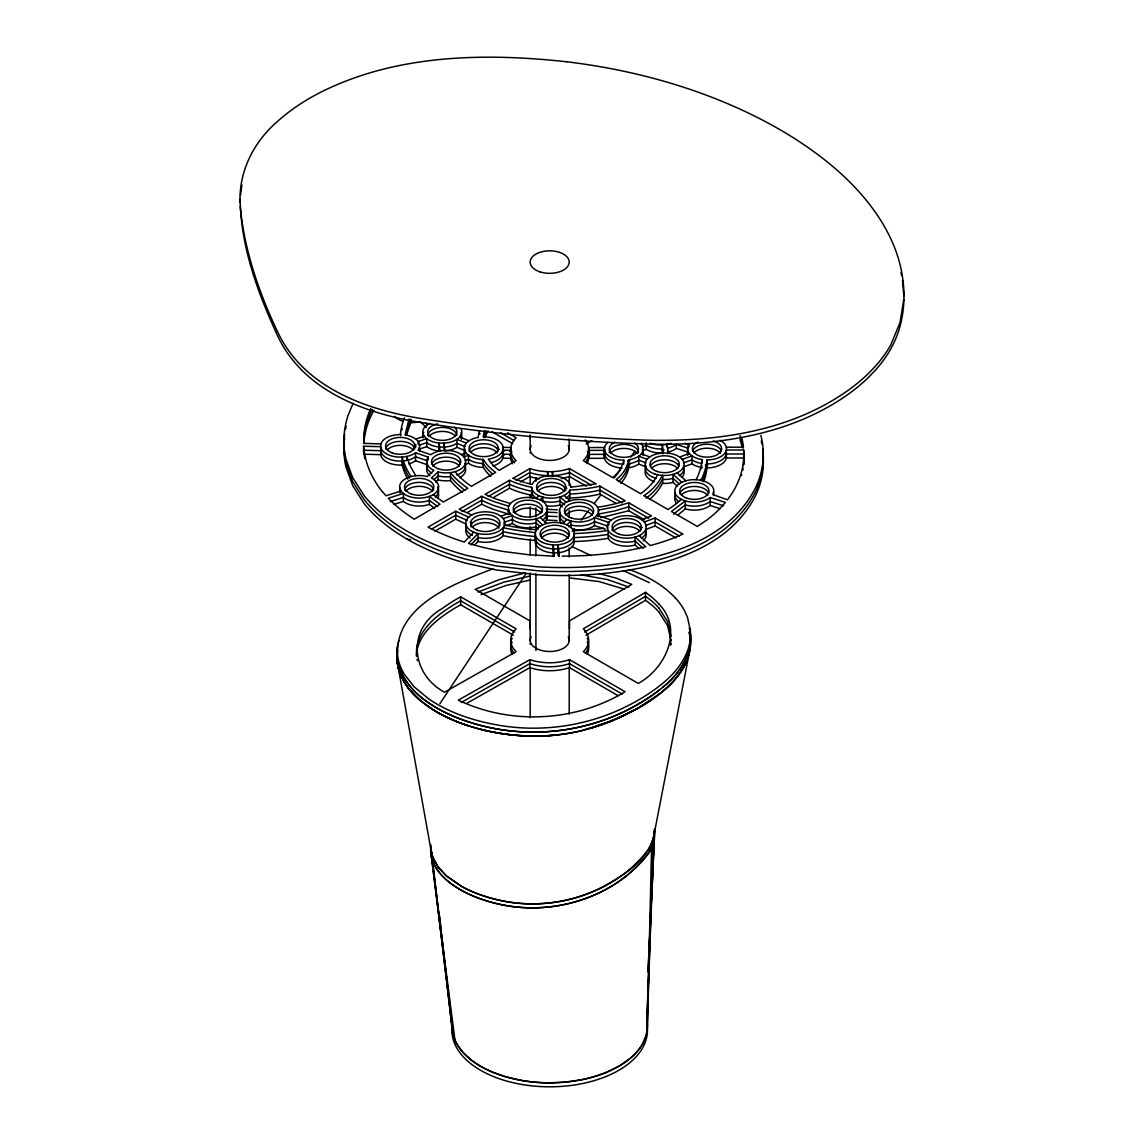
<?xml version="1.0" encoding="UTF-8"?>
<svg xmlns="http://www.w3.org/2000/svg" width="1144" height="1144" viewBox="0 0 1144 1144"><rect width="100%" height="100%" fill="white"/><g stroke="black" fill="none" stroke-linecap="round" stroke-linejoin="round"><path stroke-width="1.5" d="M654.654 830.716L650.378 920.377M654.611 829.757L653.939 839.238A117.174 67.653 0 0 1 648.605 853.095C615.415 897.01 553.939 916.344 500.614 904.418A109.381 63.149 0 0 1 484.57 900.214L480.766 898.941A111.111 64.15 0 0 1 461.103 890.161C450.078 883.783 439.153 875.417 433.776 863.52A97.669 56.399 0 0 1 430.859 846.031M647.361 1028.456L651.565 847.118M662.977 687.129C680.48 673.287 694.765 651.007 689.389 627.87C698.955 670.67 657.528 699.67 623.852 715.586C576.59 739.038 520.549 742.027 470.384 726.44A144.015 83.154 0 0 1 428.585 706.777L424.61 703.918M647.361 1024.538L653.095 842.728L648.076 986.829M646.961 1018.846L647.704 997.496M416.502 656.184C416.702 639.181 429.529 625.797 442.428 616.387A188.989 109.109 0 0 1 455.126 607.979L460.646 604.761L513.327 635.177M452.123 1023.022L451.966 1027.169A99.256 57.3 0 0 0 456.57 1043.528L462.762 1052.223L471.414 1060.188A99.256 57.3 0 0 0 491.791 1071.856L505.648 1076.79L520.763 1080.293A99.228 57.286 0 0 0 549.134 1082.825L565.365 1082.11L581.152 1079.807A99.299 57.329 0 0 0 606.678 1072.228L619.076 1066.136L629.529 1058.929A99.314 57.343 0 0 0 642.47 1044.129L646.303 1034.991L647.418 1025.61A99.242 57.3 0 0 0 647.032 1021.463M647.819 997.611L646.903 1020.62A97.941 56.542 0 0 1 645.945 1036.078A98.012 56.585 0 0 1 563.363 1082.31A97.912 56.528 0 0 1 503.975 1076.261A97.955 56.556 0 0 1 461.947 1051.222A97.941 56.542 0 0 1 452.423 1021.091M648.09 990.532L654.125 838.28A116.96 67.525 0 0 1 648.605 853.095C612.04 901.815 541.57 919.318 484.57 900.214A110.939 64.05 0 0 1 459.917 889.474C447.976 882.524 436.45 872.843 432.16 859.201A98.012 56.585 0 0 1 430.787 846.66M648.09 970.341L648.991 950.707M649.234 945.359L650.049 927.512M240.14 202.774C238.638 171.714 253.782 141.942 276.991 121.879A243.386 140.512 0 0 1 318.032 93.594C394.122 54.34 483.226 52.624 566.58 61.762M648.076 972.343L649.077 951.036M649.249 947.475L650.178 927.941M650.335 924.395L654.625 833.819M670.942 639.625L670.398 644.987M670.884 644.687L670.942 643.614M654.64 829.257L654.125 834.319A116.96 67.525 0 0 1 648.605 849.12C615.672 893.35 553.739 912.068 500.614 900.428A109.381 63.149 0 0 1 484.57 896.224A111.225 64.221 0 0 1 463.277 887.358L446.332 875.875L437.995 866.794L446.074 875.646L459.917 885.499A110.939 64.05 0 0 0 484.57 896.224L484.641 896.252M903.746 299.628L900.013 322.594L890.861 344.73A240.984 139.125 0 0 1 875.946 365.594L869.726 372.2A248.32 143.372 0 0 1 839.281 396.324C781.681 433.133 711.382 441.999 644.329 440.097C570.398 437.18 496.439 430.644 423.366 418.89C366.766 410.081 304.576 388.016 278.063 332.804C259.13 293.121 244.273 250.379 240.254 206.392M397.483 647.132C394.165 669.183 409.109 689.217 426.34 701.215A143.858 83.054 0 0 0 470.398 722.45C526.469 740.168 589.732 733.461 640.182 702.931A223.48 129.029 0 0 0 645.631 699.627C666.537 686.4 688.388 667.51 690.375 641.112M397.483 651.108C394.165 673.158 409.109 693.207 426.34 705.19A143.858 83.054 0 0 0 470.398 726.44C502.273 736.164 536.436 738.795 569.34 733.247M484.984 896.367C526.569 910.038 573.273 904.976 610.553 882.482C630.473 870.927 653.338 854.354 654.654 829.085M397.497 650.979L397.311 662.376L431.388 852.223M405.191 434.749L408.98 419.047M240.497 195.267L241.913 184.913M397.64 645.502C393.522 669.068 409.824 690.476 428.585 702.802A144.015 83.154 0 0 0 470.384 722.465C533.976 742.785 606.706 730.616 659.645 689.832M397.64 649.477C394.094 669.469 405.662 688.802 420.863 700.957M405.662 435.249L410.539 419.29M478.592 434.534L478.178 437.394A19.505 11.254 0 0 0 464.335 449.692A19.505 11.254 0 0 0 483.283 459.459L486.057 463.42A74.875 43.229 0 0 0 488.288 465.966A78.85 45.517 0 0 0 495.638 472.358L471.357 486.343A113.585 65.58 0 0 1 458.758 475.861A109.166 63.02 0 0 1 455.655 472.386L455.14 471.743M654.154 834.09L689.474 651.823M608.022 442.299A19.505 11.254 0 0 0 606.477 453.996A19.505 11.254 0 0 0 623.766 460.145L623.337 461.818A77.392 44.688 0 0 1 620.62 468.311A69.67 40.226 0 0 1 619.261 470.513L618.589 471.471A58.887 33.991 0 0 1 616.187 474.388L614.628 475.933A40.226 23.223 0 0 1 612.683 477.577L583.297 460.617A39.01 22.522 0 0 0 585.285 439.954M483.712 437.537L485.986 430.745M406.492 435.077L410.853 422.579L410.853 419.934M398.055 643.886L398.884 640.654M687.73 658.229L690.375 645.102L689.389 631.86L690.347 638.466M484.484 430.687L483.14 436.793A19.505 11.254 0 0 1 502.988 446.718A19.505 11.254 0 0 1 488.259 459.144L492.563 464.607A73.874 42.657 0 0 0 499.113 470.356L516.087 460.603A39.01 22.522 0 0 1 516.101 437.737L507.521 432.789M484.799 437.68L488.116 430.702M662.977 691.119C673.53 682.253 683.082 671.485 687.701 658.286A144.158 83.226 0 0 0 690.361 638.695L689.446 632.146M702.416 481.109L702.502 480.895A161.99 93.522 0 0 0 706.992 463.921A19.505 11.254 0 0 0 726.354 454.011L743.7 453.968M353.124 403.203L347.948 415.787A238.081 137.452 0 0 0 345.974 459.073L352.724 477.763L364.121 495.581A208.923 120.62 0 0 0 375.69 508.136A215.215 124.253 0 0 0 437.451 545.745L444.301 548.362A206.749 119.362 0 0 0 465.865 555.226L496.596 562.033L537.151 566.752A238.495 137.695 0 0 0 603.875 565.522C660.503 559.344 727.427 542.842 755.54 487.759A220.177 127.113 0 0 0 760.86 435.349M700.914 480.323L702.502 476.919A161.99 93.522 0 0 0 706.992 459.931A19.505 11.254 0 0 0 725.224 452.666A19.505 11.254 0 0 0 719.905 440.24M696.153 479.708L697.768 476.233A157.128 90.719 0 0 0 702.144 459.602L702.144 462.233M685.056 664.635C676.447 681.438 661.261 693.621 645.631 703.603A223.48 129.029 0 0 1 640.182 706.92L619.333 717.688L590.333 728.399M439.911 703.646L526.111 573.444M684.97 443.2L688.545 445.03A19.505 11.254 0 0 0 700.729 459.345L702.058 459.573M404.418 417.903A179.88 103.847 0 0 0 400.357 434.577A19.505 11.254 0 0 0 382.625 450.75A19.505 11.254 0 0 0 415.558 452.767L428.285 457.128L427.756 457.9A19.505 11.254 0 0 0 433.905 470.398L427.255 476.59L425.411 476.161A19.505 11.254 0 0 0 399.714 487.716A19.505 11.254 0 0 0 428.242 496.782A19.505 11.254 0 0 0 431.402 478.063L438.052 471.871L439.897 472.3A19.505 11.254 0 0 0 463.806 466.423A19.505 11.254 0 0 0 456.356 452.037A19.505 11.254 0 0 0 430.773 454.711L418.06 450.35L418.647 449.463A19.505 11.254 0 0 0 406.449 435.192L405.248 434.977M572.286 531.488L574.474 528.671M581.081 520.248L588.774 510.41M594.279 503.389L600.872 494.952M614.071 478.092L620.663 469.669M630.558 457.028L634.963 451.408M473.773 532.16L464.207 542.084L454.697 538.838A193.837 111.912 0 0 1 428.056 527.141L455.727 511.225L468.725 517.174M470.885 544.916L478.035 537.508A19.505 11.254 0 0 0 503.117 531.674A163.792 94.566 0 0 0 528.585 535.821L529.429 535.935M474.46 545.188L478.035 541.484A19.505 11.254 0 0 0 503.117 535.649A163.792 94.566 0 0 0 528.585 539.811L529.429 539.911M562.762 523.409L566.866 519.548M566.923 524.881L571.028 521.006L571.028 527.641M568.968 526.926L571.028 524.982A19.505 11.254 0 0 0 594.465 521.592L607.893 526.154M681.323 499.313L678.521 501.816A108.437 62.605 0 0 1 667.996 509.523L643.829 495.567M719.705 508.537L710.109 505.491A19.505 11.254 0 0 1 685.327 508.865L677.663 515.258M433.891 479.722L438.052 475.861L439.897 476.276A19.505 11.254 0 0 0 450.464 476.59L454.511 481.209A118.433 68.383 0 0 0 465.093 490.347M435.549 482.153L438.052 479.837L438.166 471.9M535.993 498.412L538.91 495.695M540.125 499.885L543.057 497.168L542.499 501.658M659.645 693.807L636.808 708.851M673.516 514.156L685.327 504.89A19.505 11.254 0 0 0 710.109 501.515L723.537 505.777M658.787 603.918A109.323 63.12 0 0 0 645.502 592.363L583.297 628.828A39.01 22.522 0 0 1 583.297 651.694L638.238 683.411C665.679 668.625 683.869 629.043 658.787 603.918M584.598 632.046L645.502 596.339A109.323 63.12 0 0 1 658.787 607.907M585.885 635.263L645.502 600.328L645.502 592.363M586.128 444.015L591.834 440.697M508.594 506.163L494.809 501.858A117.417 67.782 0 0 1 484.184 497.468L481.696 496.281L459.187 509.237L471.786 514.972M570.112 490.018L569.927 490.018A19.505 11.254 0 0 1 548.748 498.112A19.505 11.254 0 0 1 531.674 487.258A81.009 46.775 0 0 1 526.526 486.114L520.391 484.427A74.002 42.728 0 0 1 514.428 482.368L509.466 480.308L485.156 494.294L487.244 495.281A112.57 64.993 0 0 0 497.411 499.485L510.467 503.56M513.041 478.335L529.858 468.568A39.01 22.522 0 0 0 569.497 468.568L596.153 483.955L570.97 487.158M431.517 529.143L455.727 515.2L467.238 520.534M462.004 511.597L481.696 500.257L484.184 501.458A117.417 67.782 0 0 0 494.809 505.848L508.594 510.138M488.202 496.525L509.466 484.284L514.428 486.343A74.002 42.728 0 0 0 520.377 488.402L526.526 490.104A81.009 46.775 0 0 0 531.674 491.234A19.505 11.254 0 0 0 537.38 498.87M516.116 480.451L529.858 472.543A39.01 22.522 0 0 0 569.497 472.558L591.162 485.056M434.977 531.131L455.727 519.19L466.266 524.109M467.624 512.34L481.696 504.247L484.184 505.433A117.417 67.782 0 0 0 494.809 509.824L508.794 514.171M494.265 497.011L509.466 488.259L514.428 490.333A74.002 42.728 0 0 0 520.377 492.392L526.526 494.079A81.009 46.775 0 0 0 531.674 495.223A19.505 11.254 0 0 0 532.861 498.755M520.348 481.996L529.858 476.519A39.01 22.522 0 0 0 539.353 478.85M458.315 700.157L529.901 659.659A39.01 22.522 0 0 0 569.497 659.659L625.096 691.748C575.546 721.778 511.411 725.11 459.001 700.486M461.304 702.445L529.901 663.634A39.01 22.522 0 0 0 569.497 663.634L622.307 694.122M467.267 703.059L529.901 667.624A39.01 22.522 0 0 0 569.497 667.61L618.146 695.695M460.646 596.811L455.112 599.999A188.989 109.109 0 0 0 442.413 608.408C406.663 628.456 410.424 673.559 444.473 692.234L516.101 651.694A39.01 22.522 0 0 1 516.101 628.814L460.646 596.811L460.646 604.761M636.593 708.98L609.58 721.821L580.022 731.073M477.963 592.02L503.603 582.224L530.258 576.018M481.052 594.623L505.848 585.528L530.258 580.008M676.647 536.765L682.896 534.048L655.083 517.975L644.272 522.036M675.947 537.995L655.083 525.94L645.859 529.457M641.684 443.271L641.026 443.543A19.505 11.254 0 0 1 628.742 459.788A80.824 46.661 0 0 1 623.823 471.528L622.894 472.815A63.292 36.551 0 0 1 620.491 475.718L618.761 477.434A43.429 25.068 0 0 1 616.158 479.593L640.383 493.564M642.342 446.989L646.274 445.373A19.505 11.254 0 0 0 662.319 448.948L663.134 453.739M642.342 450.965L646.274 449.349A19.505 11.254 0 0 0 662.319 452.938L662.462 453.625M679.65 457.042L689.346 453.482M682.267 459.416L691.963 455.855L691.963 463.821A19.505 11.254 0 0 0 700.729 467.295L701.873 467.51M683.483 462.948L691.963 459.831A19.505 11.254 0 0 0 700.729 463.32L701.873 463.52M683.483 466.924L691.963 463.821M641.612 519.662L651.508 516.001L628.757 502.788L614.714 506.949L598.484 510.081L598.484 516.716M644.458 519.805L628.757 510.753L600.772 517.689M461.318 454.554L465.937 452.895M463.892 456.942L468.497 455.283L468.497 463.248L465.036 464.493M465.036 460.503L468.497 459.273A19.505 11.254 0 0 0 483.283 463.449L486.057 467.396A74.875 43.229 0 0 0 488.288 469.941A78.85 45.517 0 0 0 492.664 474.031M645.373 525.639L655.083 521.964L679.422 536.021M500.772 516.201L509.952 513.084M503.231 518.632L512.412 515.515L512.412 523.48L506.106 525.625M503.818 522.422L512.412 519.505A19.505 11.254 0 0 0 535.993 522.865L540.054 526.64M623.68 501.272L625.225 500.743L599.899 486.114A71.3 41.17 0 0 1 598.498 486.457L596.596 486.872A87.016 50.236 0 0 1 586.615 488.588L581.352 489.217A103.889 59.974 0 0 1 571.356 489.961M642.227 527.427L641.612 527.627A19.505 11.254 0 0 0 640.154 526.74M415.758 439.067L424.31 436.236M419.247 445.145L426.741 442.656A19.505 11.254 0 0 0 456.914 443.343L465.136 446.589M419.247 449.12L426.741 446.646A19.505 11.254 0 0 0 439.039 450.965L439.039 451.265M401.029 490.99L385.986 495.767L382.339 491.505M390.175 501.63L403.374 497.425A19.505 11.254 0 0 0 429.4 500.386L437.723 506.592M393.951 504.418L403.374 501.415A19.505 11.254 0 0 0 429.4 504.361L434.648 508.408M492.849 568.854C454.182 583.712 396.282 604.861 397.34 654.654A134.306 77.549 0 0 0 404.204 674.088L414.099 686.786L428.585 698.812A143.615 82.911 0 0 0 491.477 723.852C541.956 734.391 595.938 725.482 640.182 698.955A223.48 129.029 0 0 0 645.631 695.652C663.077 684.469 680.437 670.341 687.73 650.264A144.158 83.226 0 0 0 690.347 630.501L687.501 617.374L684.655 610.967A125.625 72.53 0 0 0 675.446 598.026M569.426 733.232L579.836 731.116M525.067 572.929L499.184 579.65L475.232 589.303L529.886 620.863L529.886 628.814M639.096 548.677L635.092 545.059A19.505 11.254 0 0 1 608.179 538.409L602.559 539.196A178.392 102.989 0 0 1 574.274 541.541A19.505 11.254 0 0 1 553.882 552.895A19.505 11.254 0 0 1 535.363 540.511L530.273 540.011M603.789 528.185L600.028 528.685M599.284 528.771L573.616 530.787M558.572 734.806C532.589 737.665 506.134 735.649 480.766 729.371M570.112 493.993L569.927 494.008A19.505 11.254 0 0 1 565.98 498.241M568.368 500.214A19.505 11.254 0 0 0 569.927 497.983L570.112 497.983M726.326 447.218L743.471 447.175L742.585 441.341A201.287 116.202 0 0 0 741.841 438.109M588.645 450.378L604.518 450.336M588.602 451.551L589.589 451.537M603.503 451.508L604.49 451.508M588.645 454.354L604.518 454.325M588.602 455.526L589.589 455.526M603.503 455.484L604.49 455.484M726.354 458L743.7 457.957L743.7 449.992L726.354 450.035L726.354 458A19.505 11.254 0 0 1 706.992 467.896A161.99 93.522 0 0 1 703.76 481.738M559.359 556.284L558.058 544.773L558.286 555.612M559.445 517.803L559.588 509.838M557.328 509.795L547.332 509.352L547.332 517.317M557.142 512.612L546.417 512.126L546.417 520.077L557.142 520.563M557.142 516.587L546.417 516.101M363.463 443.4L380.966 443.901M363.606 454.182L363.606 446.231L380.738 446.703L380.738 454.668A19.505 11.254 0 0 0 402.13 465.007A167.596 96.768 0 0 0 407.779 479.064M510.753 450.378L502.874 450.15L502.874 458.115L510.753 458.344L510.796 447.561L503.103 447.347L503.103 455.312L504.061 455.341M503.103 451.322L504.061 451.351M509.824 451.508L510.796 451.537M502.874 454.139L510.753 454.354M509.824 455.498L510.796 455.526M365.751 454.254L380.738 454.668M570.198 578.006L598.998 581.567L624.624 589.203M534.091 532.432L535.363 532.546L535.363 540.511M534.091 536.407L535.363 536.536A19.505 11.254 0 0 0 553.882 548.905A19.505 11.254 0 0 0 574.274 537.566A178.392 102.989 0 0 0 602.559 535.22L608.179 534.42A19.505 11.254 0 0 0 635.092 541.069L643.114 548.305M533.247 532.346L530.273 532.046M533.247 536.336L530.273 536.021M581.223 574.874L607.464 579.55L628.943 587.072M529.429 531.946L528.585 531.86A163.792 94.566 0 0 1 503.103 527.699L503.117 535.649M407.207 539.196L410.725 539.725M598.998 573.602L616.301 578.163L631.731 584.384L569.512 620.863L569.512 628.814M504.547 524.982L512.583 526.597A162.548 93.851 0 0 0 536.035 529.758M528.285 483.497L532.189 484.37A19.505 11.254 0 0 1 553.61 475.761A19.505 11.254 0 0 1 570.67 487.172M527.884 483.383L526.168 482.954M438.052 479.837L439.897 480.266A19.505 11.254 0 0 0 450.464 480.58L454.511 485.199A118.433 68.383 0 0 0 462.433 492.306M508.651 511.039L507.45 510.696M524.824 482.582L513.213 478.421M469.927 726.297L459.845 722.808A144.673 83.526 0 0 1 433.605 710.052L419.405 699.728L408.322 688.116M743.643 449.992A197.597 114.085 0 0 1 732.174 493.136L727.484 499.828L712.784 494.565A19.505 11.254 0 0 0 692.449 479.708A19.505 11.254 0 0 0 677.405 496.51A19.505 11.254 0 0 0 710.109 497.526L725.453 502.402L719.647 508.865A160.346 92.578 0 0 1 706.963 519.948L697.311 526.44L671.442 511.497L685.327 500.915L685.327 508.865M667.781 448.205A19.505 11.254 0 0 0 676.333 444.401L688.116 448.191M667.781 452.195A19.505 11.254 0 0 0 676.333 448.391L688.116 452.18M596.939 515.186L611.268 520.048M572.443 529.3A19.505 11.254 0 0 0 594.465 525.582L605.205 529.229M427.484 460.846L415.558 456.756A19.505 11.254 0 0 1 394.551 460.617A19.505 11.254 0 0 1 380.738 450.693L363.606 450.207L363.835 452.824M408.794 463.906A19.505 11.254 0 0 0 415.558 460.732L427.484 464.822M641.398 453.796L649.749 456.942M647.089 459.302L638.738 456.156L638.738 464.121L646.045 466.866M646.045 462.891L638.738 460.145A19.505 11.254 0 0 1 628.742 463.763A80.824 46.661 0 0 1 623.823 475.518L622.894 476.805A63.292 36.551 0 0 1 620.491 479.708L618.861 481.324A43.429 25.068 0 0 1 618.461 481.681M459.659 437.037L469.054 440.74M466.309 443.071L456.914 439.368L456.914 447.333L465.136 450.564M471.786 522.937L470.027 522.207M571.585 546.489L591.033 555.526M623.437 570.599L649.363 582.654M500.657 432.804L514.385 440.726M622.05 502.888L599.899 490.104A71.3 41.17 0 0 1 598.498 490.433L596.596 490.847A87.016 50.236 0 0 1 586.615 492.563L581.352 493.193A103.889 59.974 0 0 1 571.356 493.936M648.734 518.303L628.757 506.763L614.714 510.939L598.484 514.071A19.505 11.254 0 0 1 598.226 516.673M492.092 431.831L512.669 443.715M561.275 478.635A39.01 22.522 0 0 0 569.497 476.533L586.157 486.157M571.356 497.926A103.889 59.974 0 0 0 581.352 497.182L586.615 496.553A87.016 50.236 0 0 0 596.61 494.837L598.498 494.408A71.3 41.17 0 0 0 599.899 494.079L615.729 503.217M514.714 632.003L460.646 600.786L455.112 603.989A188.989 109.109 0 0 0 442.413 612.397C428.356 622.45 414.628 637.866 416.645 656.413M440.054 504.161L414.271 519.19A195.009 112.584 0 0 1 392.335 502.273L388.302 498.255L403.374 493.45L403.374 501.415M443.286 502.03L467.882 488.331A118.433 68.383 0 0 1 454.497 477.234L450.507 472.672L450.507 480.637M438.981 503.46L429.4 496.396L429.4 504.361M442.671 501.615L433.204 494.637M564.021 495.409L570.212 500.7M566.166 502.273L559.988 496.982L559.988 504.947L562.305 506.921M564.621 504.933L559.988 500.958A19.505 11.254 0 0 1 543.057 501.158M677.134 472.858L685.928 480.766M681.824 482.282L673.029 474.374L673.029 482.339L677.42 486.286M679.622 484.284L673.029 478.364A19.505 11.254 0 0 1 662.748 479.407M639.196 535.578L650.278 545.574L657.914 543.4A161.719 93.365 0 0 0 676.662 536.765M540.14 517.403L546.646 523.452M542.499 524.924L535.993 518.875L535.993 526.841L538.438 529.114M425.797 422.951L427.67 424.724M426.412 427.527L420.191 421.621A19.505 11.254 0 0 1 410.853 422.579M658.787 607.907L667.596 621.621L670.942 636.407M658.787 611.883L667.596 625.596L670.942 640.383M408.151 687.901L403.975 681.652A134.334 77.563 0 0 1 397.311 662.376M415.701 475.689L410.968 467.367A166.223 95.967 0 0 1 406.906 456.413L406.892 460.403M411.068 476.576L410.753 476.09A167.596 96.768 0 0 1 402.159 457.057L402.13 465.007M483.283 459.459L483.283 467.424L486.057 471.371A74.875 43.229 0 0 0 488.288 473.916A78.85 45.517 0 0 0 490.819 476.404M405.348 489.618L404.962 488.874M440.04 450.951L439.039 443L439.039 450.965M444.83 450.407L443.915 443.128L444.044 449.077M901 272.486L901.586 275.604M667.495 450.207L668.024 453.667M417.059 659.573L417.26 660.631M743.085 448.233L742.585 445.316A201.287 116.202 0 0 0 739.982 435.649M439.396 451.251L439.039 446.989M454.983 1040.325L430.716 850.964L453.539 1036.45L430.802 846.474L452.552 1032.531L441.584 933.533M902.473 280.266L903.86 295.853M439.696 916.101L440.097 919.633M440.426 922.979L441.069 928.456M363.835 448.848L363.606 446.231M552.752 475.718L552.438 471.643L552.495 476.376M558.058 548.762L558.615 555.955M547.876 475.832L547.561 471.657L547.618 476.419M553.196 548.877L553.782 556.656M553.467 556.399L553.196 544.901L554.053 556.198L529.386 554.797L504.461 551.637A195.881 113.084 0 0 1 474.245 545.073L468.497 543.414L478.035 533.519L478.035 541.484M663.377 452.981L662.319 444.973L662.319 452.938M668.253 453.153L667.095 444.373L667.095 447.032M240.14 198.799C240.698 246.961 258.015 293.608 278.063 336.794C304.576 391.992 366.766 414.056 423.366 422.88C500.829 435.049 579.207 442.442 657.614 444.229C720.391 444.873 785.528 434.591 839.281 400.3A248.32 143.372 0 0 0 869.726 376.176L875.946 369.583A240.984 139.125 0 0 0 890.861 348.72C908.465 317.288 907.249 278.021 893.678 245.345A399.428 230.602 0 0 0 877.634 215.572C856.041 183.583 825.839 158.387 793.478 137.852A460.174 265.68 0 0 0 765.422 121.621C726.998 101.301 685.871 86.329 643.729 75.833A403.889 233.176 0 0 0 566.58 61.762M710.109 497.526L710.109 505.491M706.992 459.931L706.992 467.896M688.902 444.473L688.902 447.118M676.333 444.401L676.333 448.391M662.748 475.418L662.748 483.383A19.505 11.254 0 0 0 673.029 482.339M655.083 517.975L655.083 525.94M646.274 442.714L646.274 449.349M635.092 545.059L635.092 537.094L645.788 546.732A208.394 120.32 0 0 1 562.204 556.084M628.742 459.788L628.742 467.739A80.824 46.661 0 0 1 623.823 479.493L622.894 480.78A63.292 36.551 0 0 1 620.877 483.254M628.757 502.788L628.757 510.753M623.766 460.145L623.766 464.121M608.794 525.139L608.794 522.479L594.465 517.617L594.465 525.582M608.179 538.409L608.179 530.444L602.559 531.245A178.392 102.989 0 0 1 574.274 533.576L574.274 541.541M599.899 486.114L599.899 494.079M569.927 490.018L569.927 497.983M569.497 468.568L569.497 476.533M569.497 659.659L569.497 667.61M569.197 438.967L569.197 449.678M569.197 476.49L569.197 485.413M569.197 497.926L569.197 501.501M569.197 510.438L569.197 517.574M569.197 547.947L569.197 556.885M569.197 574.76L569.197 640.869M569.197 667.667L569.197 714.128M559.802 512.655L559.802 520.62M535.907 477.577L535.907 481.138M535.907 507.864L535.907 516.773M535.907 527.47L535.907 531.03M535.907 539.939L535.907 555.97M535.907 573.788L535.907 650.421M531.674 487.258L531.674 495.223M530.187 435.392L530.187 449.678M530.187 476.49L530.187 483.626M530.187 494.351L530.187 497.926M530.187 506.863L530.187 517.574M530.187 526.512L530.187 530.087M530.187 539.024L530.187 555.097M530.187 572.972L530.187 640.869M530.187 667.667L530.187 717.688M529.886 435.077L529.886 437.737M529.858 468.568L529.858 476.519M529.901 659.659L529.901 667.624M509.466 480.308L509.466 488.259M508.823 514.185L508.823 510.21A19.505 11.254 0 0 0 508.651 514.557M481.696 496.281L481.696 504.247M455.727 511.225L455.727 519.19M428.285 457.128L428.285 459.788M426.741 446.646L426.741 438.681L418.175 441.512L418.175 444.172M415.758 444.387L415.758 447.032A19.505 11.254 0 0 0 413.728 445.717M415.558 452.767L415.558 460.732M587.272 638.209A39.01 22.522 0 0 1 585.556 653.081M513.828 653.081A39.01 22.522 0 0 1 512.112 638.209M530.187 644.229A19.505 11.254 0 0 1 530.301 643.071M629.314 569.54A127.928 73.859 0 0 1 675.36 598.055M568.282 636.836A19.505 11.254 0 0 1 549.692 651.508A19.505 11.254 0 0 1 531.116 636.836M344.659 434.191A238.081 137.452 0 0 0 345.974 463.048L352.724 481.753L364.121 499.571A208.923 120.62 0 0 0 375.69 512.126A215.215 124.253 0 0 0 437.451 549.735L444.301 552.352A206.749 119.362 0 0 0 465.865 559.216L496.596 566.008L537.151 570.742A238.495 137.695 0 0 0 603.875 569.497C660.503 563.32 727.427 546.818 755.54 491.748A220.177 127.113 0 0 0 762.705 448.834M345.474 429.372A238.081 137.452 0 0 1 346.174 426.169M761.246 440.912A220.177 127.113 0 0 1 761.933 444.072M564.321 522.122A19.505 11.254 0 0 1 559.673 513.284M662.347 479.336A95.109 54.912 0 0 1 646.145 498.198M683.569 465.536A19.505 11.254 0 0 1 679.15 475.718M656.127 478.335A19.505 11.254 0 0 1 645.702 465.465M678.549 501.515A19.505 11.254 0 0 1 675.332 492.349M713.255 492.177A19.505 11.254 0 0 1 713.799 495.481M588.359 450.221A39.01 22.522 0 0 1 585.413 462.205M514.5 462.848A39.01 22.522 0 0 1 511.011 450.264M642.284 449.192A19.505 11.254 0 0 1 643.028 454.94M622.937 464.106A19.505 11.254 0 0 1 604.904 450.207M479.693 434.177A97.64 56.371 0 0 1 479.951 433.347M461.003 432.675A19.505 11.254 0 0 1 461.161 438.767M423.051 437.666A19.505 11.254 0 0 1 423.838 432.275M502.902 450.35A19.505 11.254 0 0 1 490.69 462.691M464.678 454.769A19.505 11.254 0 0 1 464.936 449.034M645.774 528.557A19.505 11.254 0 0 1 641.398 538.309M607.85 528.028A19.505 11.254 0 0 1 608.007 527.699M513.241 512.34A14.629 8.451 0 0 1 527.67 504.189A14.629 8.451 0 0 1 542.471 512.112M470.713 526.555A14.629 8.451 0 0 1 484.684 518.618A14.629 8.451 0 0 1 499.785 525.825M540.454 535.935A14.629 8.451 0 0 1 554.768 529.214A14.629 8.451 0 0 1 569.083 535.935M546.16 508.737A19.505 11.254 0 0 1 542.642 519.977M472.472 535.521A19.505 11.254 0 0 1 466.18 524.896M503.961 523.752A19.505 11.254 0 0 1 504.69 525.739M564.521 513.599A14.629 8.451 0 0 1 578.864 506.277A14.629 8.451 0 0 1 593.479 513.427M536.679 489.804A14.629 8.451 0 0 1 551.694 482.482A14.629 8.451 0 0 1 565.779 490.404M612.097 530.616A14.629 8.451 0 0 1 625.839 522.479A14.629 8.451 0 0 1 641.155 529.615M400.715 435.692A179.88 103.847 0 0 1 400.943 434.277M401.844 430.015A179.88 103.847 0 0 1 402.202 428.6M363.792 443.2A208.337 120.277 0 0 1 372.258 409.438M427.684 435.778A14.629 8.451 0 0 1 441.77 427.441A14.629 8.451 0 0 1 456.885 435.163M483.626 460.632A14.629 8.451 0 0 1 482.325 460.589M469.083 451.508A14.629 8.451 0 0 1 483.383 443.743A14.629 8.451 0 0 1 498.183 451.194M465.136 463.034A19.505 11.254 0 0 1 456.771 475.06M431.731 473.187A19.505 11.254 0 0 1 427.298 462.734M431.846 463.878A14.629 8.451 0 0 1 445.888 457.171A14.629 8.451 0 0 1 460.346 463.577M419.276 447.533A19.505 11.254 0 0 1 419.548 451.122M385.614 449.091A14.629 8.451 0 0 1 400.085 441.384A14.629 8.451 0 0 1 414.729 448.977M409.466 478.049A167.596 96.768 0 0 1 402.159 461.032M437.508 487.015A19.505 11.254 0 0 1 435.292 497.111M400.014 492.964A19.505 11.254 0 0 1 400.228 488.059M364.836 458.815A205.448 118.618 0 0 1 364.007 452.824M404.561 490.132A14.629 8.451 0 0 1 419.133 482.368A14.629 8.451 0 0 1 433.719 490.118M692.62 451.093A14.629 8.451 0 0 1 707.106 444.215A14.629 8.451 0 0 1 721.406 451.208M687.83 454.769A19.505 11.254 0 0 1 688.044 449.992M743.643 453.982A197.597 114.085 0 0 1 743.486 464.936M743.085 468.225A197.597 114.085 0 0 1 742.728 470.398M741.798 474.76A197.597 114.085 0 0 1 741.584 475.575M701.887 465.679A157.128 90.719 0 0 1 701.358 468.826M650.407 466.209A14.629 8.451 0 0 1 664.578 459.759A14.629 8.451 0 0 1 678.821 466.151M679.851 493.736A14.629 8.451 0 0 1 694.051 486.457A14.629 8.451 0 0 1 708.722 493.407M629.901 460.56A14.629 8.451 0 0 1 627.384 461.061M609.237 452.581A14.629 8.451 0 0 1 624.023 444.415A14.629 8.451 0 0 1 638.481 452.767M530.187 453.153A19.505 11.254 0 0 1 530.301 451.994M662.347 475.361A95.109 54.912 0 0 1 644.115 495.695M657.6 474.746A90.247 52.109 0 0 1 640.64 493.693M623.737 501.329A106.907 61.719 0 0 1 597.568 507.25M478.65 434.534A97.64 56.371 0 0 1 479.55 430.673M461.003 428.7A19.505 11.254 0 0 1 450.436 442.142A19.505 11.254 0 0 1 425.897 437.98A19.505 11.254 0 0 1 429.586 423.366M363.906 443.4A208.337 120.277 0 0 1 370.713 408.651M454.397 427.155A14.629 8.451 0 0 1 449.42 439.282A14.629 8.451 0 0 1 428.943 435.335A14.629 8.451 0 0 1 437.594 423.909M382.182 491.548A205.448 118.618 0 0 1 364.007 448.848M713.141 441.012A14.629 8.451 0 0 1 719.133 453.396A14.629 8.451 0 0 1 697.025 454.854A14.629 8.451 0 0 1 697.983 442.027M671.085 443.257A19.505 11.254 0 0 1 650.121 443.243M634.62 443.171A14.629 8.451 0 0 1 633.447 455.255A14.629 8.451 0 0 1 612.555 454.239A14.629 8.451 0 0 1 614.886 442.213M568.282 445.76A19.505 11.254 0 0 1 549.692 460.431A19.505 11.254 0 0 1 531.116 445.76M587.272 642.184A39.01 22.522 0 0 1 587.272 654.254M512.112 654.254A39.01 22.522 0 0 1 512.112 642.184M645.502 600.328A109.323 63.12 0 0 1 658.787 611.883M344.659 438.181A238.081 137.452 0 0 0 345.974 467.024L352.724 485.728L364.121 503.546A208.923 120.62 0 0 0 375.69 516.101A215.215 124.253 0 0 0 437.451 553.71L444.301 556.327A206.749 119.362 0 0 0 465.865 563.191L496.596 569.998L537.151 574.717A238.495 137.695 0 0 0 603.875 573.473C660.503 567.31 727.427 550.807 755.54 495.724A220.177 127.113 0 0 0 762.705 452.809M645.388 531.645A19.505 11.254 0 0 1 643.3 540.812M662.347 483.326A95.109 54.912 0 0 1 649.806 499.213M683.569 469.512A19.505 11.254 0 0 1 681.838 477.463M654.354 481.753A19.505 11.254 0 0 1 645.702 469.44M678.206 464.092A19.505 11.254 0 0 1 678.707 464.392M676.462 503.389A19.505 11.254 0 0 1 675.332 496.324M559.988 504.947A19.505 11.254 0 0 1 546.088 505.762M564.278 486.558A19.505 11.254 0 0 1 566.866 488.216M587.501 451.594A39.01 22.522 0 0 1 587.029 463.649M512.398 463.72A39.01 22.522 0 0 1 511.854 451.694M638.738 464.121A19.505 11.254 0 0 1 628.742 467.739M622.136 468.068A19.505 11.254 0 0 1 604.904 454.182M642.284 453.181A19.505 11.254 0 0 1 643.071 454.926M456.914 447.333A19.505 11.254 0 0 1 444.816 451.036M423.208 437.609A19.505 11.254 0 0 1 423.838 436.25M460.303 435.535A19.505 11.254 0 0 1 461.761 439.067M502.531 453.324A19.505 11.254 0 0 1 493.007 466.051M483.283 467.424A19.505 11.254 0 0 1 468.497 463.248M464.264 454.983A19.505 11.254 0 0 1 464.936 453.01M496.711 447.804A19.505 11.254 0 0 1 499.327 449.463M514.614 513.027A14.629 8.451 0 0 1 527.942 508.165A14.629 8.451 0 0 1 541.183 513.113M472.129 527.398A14.629 8.451 0 0 1 486 522.608A14.629 8.451 0 0 1 499.041 528.128M541.341 538.281A14.629 8.451 0 0 1 554.768 533.19A14.629 8.451 0 0 1 568.196 538.281M561.404 523.523A19.505 11.254 0 0 1 559.816 516.745M547.347 516.001A19.505 11.254 0 0 1 544.701 522.293M535.993 526.841A19.505 11.254 0 0 1 512.412 523.48M568.096 533.419A19.505 11.254 0 0 1 569.183 534.062M470.055 538.038A19.505 11.254 0 0 1 466.18 528.871M565.779 515.115A14.629 8.451 0 0 1 579.093 510.253A14.629 8.451 0 0 1 592.335 515.2M537.923 491.319A14.629 8.451 0 0 1 551.251 486.457A14.629 8.451 0 0 1 564.492 491.405M613.456 531.317A14.629 8.451 0 0 1 626.783 526.44A14.629 8.451 0 0 1 640.025 531.388M363.935 442.985A208.337 120.277 0 0 1 373.959 410.253M402.674 421.178A19.505 11.254 0 0 1 394.709 416.33M429.014 436.35A14.629 8.451 0 0 1 441.97 431.417A14.629 8.451 0 0 1 455.312 435.993M411.325 419.776A14.629 8.451 0 0 1 410.424 419.734M483.626 464.607A14.629 8.451 0 0 1 482.325 464.578M470.642 452.309A14.629 8.451 0 0 1 484.184 447.733A14.629 8.451 0 0 1 497.125 452.852M465.136 467.024A19.505 11.254 0 0 1 459.817 477.634M429.858 475.775A19.505 11.254 0 0 1 427.298 466.723M459.345 461.304A19.505 11.254 0 0 1 460.36 461.876M432.747 466.223A14.629 8.451 0 0 1 446.031 461.146A14.629 8.451 0 0 1 459.459 466.094M402.888 462.104A14.629 8.451 0 0 1 402.03 462.19M387.358 449.749A14.629 8.451 0 0 1 400.686 445.373A14.629 8.451 0 0 1 413.456 450.264M437.508 490.99A19.505 11.254 0 0 1 437.623 498.398M400.228 492.049A19.505 11.254 0 0 1 400.686 491.162M405.848 491.276A14.629 8.451 0 0 1 419.19 486.343A14.629 8.451 0 0 1 432.489 491.319M739.982 439.625A201.287 116.202 0 0 1 741.841 446.074M664.149 449.907A14.629 8.451 0 0 1 661.904 450.135M707.635 465.079A14.629 8.451 0 0 1 705.405 465.036M693.922 452.838A14.629 8.451 0 0 1 707.407 448.205A14.629 8.451 0 0 1 720.405 453.281M687.701 454.983A19.505 11.254 0 0 1 688.044 453.968M743.643 457.957A197.597 114.085 0 0 1 743.772 464.536M651.465 468.497A14.629 8.451 0 0 1 664.721 463.735A14.629 8.451 0 0 1 677.863 468.597M681.381 494.952A14.629 8.451 0 0 1 694.866 490.447A14.629 8.451 0 0 1 707.736 495.509M629.901 464.536A14.629 8.451 0 0 1 627.384 465.036M610.753 453.081A14.629 8.451 0 0 1 624.309 448.405A14.629 8.451 0 0 1 637.337 453.567M646.946 1024.609A97.755 56.442 0 0 1 550.092 1086.814A97.755 56.442 0 0 1 452.366 1025.067M430.687 844.558A97.669 56.399 0 0 0 433.791 859.53L437.966 866.752L432.818 857.156A98.084 56.628 0 0 1 430.73 847.246M604.49 447.518L588.602 447.561L588.645 458.344L604.518 458.301L604.49 447.518M616.273 536.436A19.505 11.254 0 0 0 646.188 527.398A19.505 11.254 0 0 0 617.66 516.945A19.505 11.254 0 0 0 616.273 536.436M568.783 520.32A19.505 11.254 0 0 0 598.512 511.068A19.505 11.254 0 0 0 569.755 500.829A19.505 11.254 0 0 0 568.783 520.32M654.754 473.931A19.505 11.254 0 0 0 684.126 464.292A19.505 11.254 0 0 0 654.997 454.425A19.505 11.254 0 0 0 654.754 473.931M520.12 515.815A14.629 8.451 0 0 0 542.485 508.937A14.629 8.451 0 0 0 520.992 501.186A14.629 8.451 0 0 0 520.12 515.815M477.277 530.13A14.629 8.451 0 0 0 499.928 523.58A14.629 8.451 0 0 0 478.764 515.529A14.629 8.451 0 0 0 477.277 530.13M547.461 540.998A14.629 8.451 0 0 0 569.397 533.676A14.629 8.451 0 0 0 547.461 526.369A14.629 8.451 0 0 0 547.461 540.998M518.032 518.375A19.505 11.254 0 0 0 547.361 508.694A19.505 11.254 0 0 0 518.189 498.87A19.505 11.254 0 0 0 518.032 518.375M542.485 542.428A19.505 11.254 0 0 0 574.031 535.449A19.505 11.254 0 0 0 547.79 523.166A19.505 11.254 0 0 0 542.485 542.428M475.118 532.675A19.505 11.254 0 0 0 504.819 523.38A19.505 11.254 0 0 0 476.033 513.17A19.505 11.254 0 0 0 475.118 532.675M571.271 517.903A14.629 8.451 0 0 0 593.636 511.025A14.629 8.451 0 0 0 572.143 503.288A14.629 8.451 0 0 0 571.271 517.903M543.429 494.094A14.629 8.451 0 0 0 565.794 487.23A14.629 8.451 0 0 0 544.301 479.479A14.629 8.451 0 0 0 543.429 494.094M618.961 534.091A14.629 8.451 0 0 0 641.326 527.212A14.629 8.451 0 0 0 619.833 519.476A14.629 8.451 0 0 0 618.961 534.091M476.304 455.498A14.629 8.451 0 0 0 498.283 448.233A14.629 8.451 0 0 0 476.39 440.883A14.629 8.451 0 0 0 476.304 455.498M438.023 468.654A14.629 8.451 0 0 0 460.746 462.19A14.629 8.451 0 0 0 439.696 454.054A14.629 8.451 0 0 0 438.023 468.654M392.235 452.938A14.629 8.451 0 0 0 414.786 446.274A14.629 8.451 0 0 0 393.522 438.338A14.629 8.451 0 0 0 392.235 452.938M411.44 494.008A14.629 8.451 0 0 0 433.762 487.087A14.629 8.451 0 0 0 412.24 479.379A14.629 8.451 0 0 0 411.44 494.008M657.228 471.5A14.629 8.451 0 0 0 679.25 464.264A14.629 8.451 0 0 0 657.4 456.871A14.629 8.451 0 0 0 657.228 471.5M686.586 498.083A14.629 8.451 0 0 0 708.951 491.205A14.629 8.451 0 0 0 687.458 483.469A14.629 8.451 0 0 0 686.586 498.083M539.939 271.829A19.505 11.254 0 0 0 569.197 262.076A19.505 11.254 0 0 0 539.939 252.323A19.505 11.254 0 0 0 539.939 271.829"/></g></svg>
